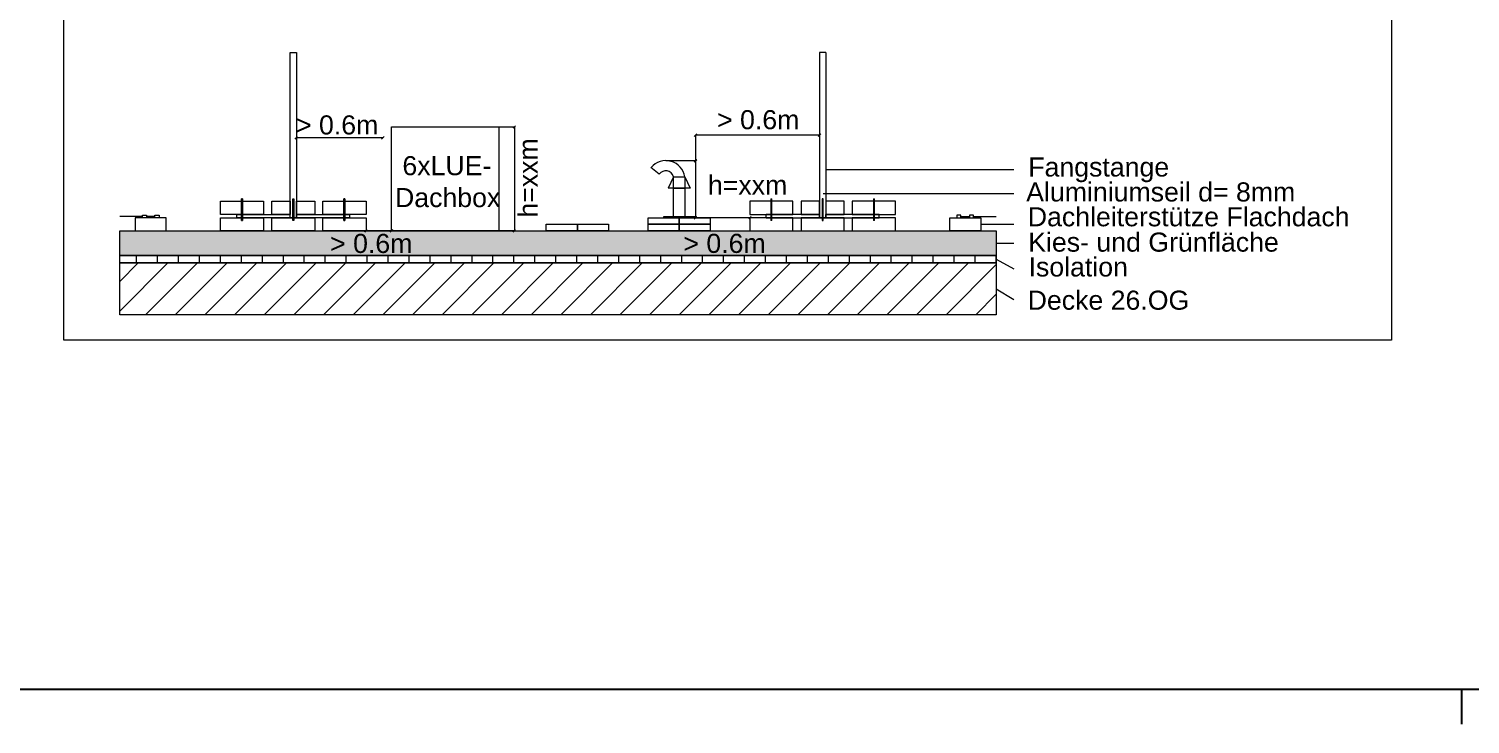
# Model space of a CAD drawing. Extents: x -1132 to 613, y -233 to 616.
# Drawn here: x 197.6 to 403.8, y -179.5 to -80 of the extents above; entities that cross this region are included whole.
import ezdxf
from ezdxf.lldxf.tags import DXFTag

# ---------------------------------------------------------------- set-up
doc = ezdxf.new("R2010")
doc.units = 0
doc.layers.get('0').update_dxf_attribs({"lineweight": 13})
for name, color, linetype, lineweight, true_color in [('Boden 8.OG', 7, 'Continuous', 13, 0xc0c0c0), ('Bodenplatten', 9, 'Continuous', 13, 0x808080), ('EL01_WAN_Blitzschutz_kuenstliche_Leiter', 1, 'Continuous', 13, 0xff0000), ('EL01_WAN_Fangleitungen bestehend Kün', 1, 'Continuous', 13, 0xff0000), ('EL01_WAN_Geometrie', 3, 'Continuous', 13, 0x00ff00), ('EL01_WAN_Text-A0GYANLIE9', 2, 'Continuous', 13, 0xffff00), ('EL01_WAN_Venti', 1, 'Continuous', 13, 0xff0000), ('EL01_WAN_Wasserschutz', 1, 'Continuous', 13, 0xff0000), ('Erde Kies Gestein', 9, 'Continuous', 13, 0x808080), ('Isolation Boden 8.OG', 7, 'Continuous', 13, 0x00e500)]:
    doc.layers.add(name, color=color, linetype=linetype, lineweight=lineweight, true_color=true_color)
for name, color, linetype, lineweight in [('EL01_VVV_Bemassung', 7, 'Continuous', 13), ('EL01_WAN_Dachleiterstütze', 7, 'Continuous', 13), ('EL01_WAN_Text', 7, 'Continuous', 13)]:
    doc.layers.add(name, color=color, linetype=linetype, lineweight=lineweight)
doc.styles.get("Standard").update_dxf_attribs({"font": 'arial.ttf'})
tags = doc.linetypes.add('fein_strichliert', pattern=[4, 1, -2, 1]).pattern_tags.tags
tags[8:9] = [DXFTag(74, 4), DXFTag(75, 0), DXFTag(340, '0'), DXFTag(46, 0.0), DXFTag(50, 0.0), DXFTag(44, 0.0), DXFTag(45, 0.0)]
tags[6:7] = [DXFTag(74, 4), DXFTag(75, 0), DXFTag(340, '0'), DXFTag(46, 0.0), DXFTag(50, 0.0), DXFTag(44, 0.0), DXFTag(45, 0.0)]
tags[4:5] = [DXFTag(74, 4), DXFTag(75, 0), DXFTag(340, '0'), DXFTag(46, 0.0), DXFTag(50, 0.0), DXFTag(44, 0.0), DXFTag(45, 0.0)]

# ---------------------------------------------------------------- blocks, each defined once
blk = doc.blocks.new('Polygon-A0UJ2EAOXE', base_point=(210.58, -112.42))
at = {"color": 0, "linetype": 'ByBlock', "lineweight": -2, "ltscale": 0.13}
for p, q in [((210.58, -112.42), (210.58, -108.86)), ((210.58, -108.86), (336.02, -108.86)), ((336.02, -108.86), (336.02, -112.42)), ((336.02, -112.42), (210.58, -112.42))]:
    blk.add_line(p, q, dxfattribs=at)
blk = doc.blocks.new('Polygon-A0UJ2EAWXE', base_point=(318.44, -104.65))
at = {"color": 0, "linetype": 'ByBlock', "lineweight": -2, "ltscale": 0.13}
for p, q in [((318.44, -104.28), (318.58, -104.28)), ((318.44, -104.28), (318.44, -104.65)), ((318.44, -104.65), (318.58, -104.65)), ((318.58, -104.65), (318.58, -104.28))]:
    blk.add_line(p, q, dxfattribs=at)
blk = doc.blocks.new('Polygon-A0UJ2EB8XE', base_point=(289.81, -102.79))
at = {"color": 0, "linetype": 'ByBlock', "lineweight": -2, "ltscale": 0.13}
for p, q in [((289.81, -102.79), (289.81, -101.13)), ((289.81, -101.13), (291.47, -101.13)), ((291.47, -102.79), (289.81, -102.79)), ((291.47, -101.13), (291.47, -102.79))]:
    blk.add_line(p, q, dxfattribs=at)
blk = doc.blocks.new('Polygon-A0UJ2EBEXE', base_point=(303.78, -107.41))
at = {"color": 0, "linetype": 'ByBlock', "lineweight": -2, "ltscale": 0.13}
for p, q in [((303.92, -104.65), (303.78, -104.65)), ((303.78, -104.65), (303.78, -107.41)), ((303.92, -107.41), (303.92, -104.65)), ((303.92, -107.41), (303.78, -107.41))]:
    blk.add_line(p, q, dxfattribs=at)
blk = doc.blocks.new('Polygon-A0UJ2EC0XE', base_point=(235.87, -106.52))
at = {"color": 0, "linetype": 'ByBlock', "lineweight": -2, "ltscale": 0.13}
for p, q in [((235.87, -104.65), (238.5, -104.65)), ((235.87, -106.52), (235.87, -104.65)), ((238.5, -104.65), (238.5, -106.52)), ((238.5, -106.52), (235.87, -106.52))]:
    blk.add_line(p, q, dxfattribs=at)
blk = doc.blocks.new('Polygon-A0UJ2ECEXE', base_point=(286.19, -107.93))
at = {"color": 0, "linetype": 'ByBlock', "lineweight": -2, "ltscale": 0.13}
for p, q in [((286.19, -107.93), (286.19, -106.99)), ((286.19, -106.99), (290.64, -106.99)), ((290.64, -106.99), (290.64, -107.93)), ((290.64, -107.93), (286.19, -107.93))]:
    blk.add_line(p, q, dxfattribs=at)
blk = doc.blocks.new('Polygon-A0UJ2ECGXE', base_point=(288.42, -106.99))
at = {"color": 0, "linetype": 'ByBlock', "lineweight": -2, "ltscale": 0.13}
for p, q in [((288.42, -106.89), (288.42, -106.99)), ((292.87, -106.89), (288.42, -106.89)), ((288.42, -106.99), (292.87, -106.99)), ((292.87, -106.99), (292.87, -106.89))]:
    blk.add_line(p, q, dxfattribs=at)
blk = doc.blocks.new('Polygon-A0UJ2ECKXE', base_point=(318.44, -107.41))
at = {"color": 0, "linetype": 'ByBlock', "lineweight": -2, "ltscale": 0.13}
for p, q in [((318.58, -104.65), (318.44, -104.65)), ((318.44, -104.65), (318.44, -107.41)), ((318.58, -107.41), (318.58, -104.65)), ((318.58, -107.41), (318.44, -107.41))]:
    blk.add_line(p, q, dxfattribs=at)
blk = doc.blocks.new('Polygon-A0UJ2ECMXE', base_point=(212.8, -108.86))
at = {"color": 0, "linetype": 'ByBlock', "lineweight": -2, "ltscale": 0.13}
for p, q in [((217.25, -106.99), (212.8, -106.99)), ((212.8, -106.99), (212.8, -108.86)), ((217.25, -108.86), (217.25, -106.99)), ((212.8, -108.86), (217.25, -108.86))]:
    blk.add_line(p, q, dxfattribs=at)
blk = doc.blocks.new('Polygon-A0UJ2ECSXE', base_point=(303.78, -104.65))
at = {"color": 0, "linetype": 'ByBlock', "lineweight": -2, "ltscale": 0.13}
for p, q in [((303.78, -104.28), (303.92, -104.28)), ((303.78, -104.28), (303.78, -104.65)), ((303.78, -104.65), (303.92, -104.65)), ((303.92, -104.65), (303.92, -104.28))]:
    blk.add_line(p, q, dxfattribs=at)
blk = doc.blocks.new('Polygon-A0UJ2ECWXE', base_point=(228.01, -107.41))
at = {"color": 0, "linetype": 'ByBlock', "lineweight": -2, "ltscale": 0.13}
for p, q in [((228.01, -107.41), (228.01, -104.65)), ((228.01, -104.65), (228.16, -104.65)), ((228.16, -104.65), (228.16, -107.41)), ((228.01, -107.41), (228.16, -107.41))]:
    blk.add_line(p, q, dxfattribs=at)
blk = doc.blocks.new('Polygon-A0UJ2ECYXE', base_point=(303.09, -106.99))
at = {"color": 0, "linetype": 'ByBlock', "lineweight": -2, "ltscale": 0.13}
for p, q in [((310.72, -106.52), (303.09, -106.52)), ((303.09, -106.99), (303.09, -106.52)), ((303.09, -106.99), (310.72, -106.99)), ((310.72, -106.99), (310.72, -106.52))]:
    blk.add_line(p, q, dxfattribs=at)
blk = doc.blocks.new('Polygon-A0UJ2ED0XE', base_point=(239.66, -108.86))
at = {"color": 0, "linetype": 'ByBlock', "lineweight": -2, "ltscale": 0.13}
for p, q in [((239.66, -108.86), (239.66, -106.99)), ((239.66, -106.99), (245.83, -106.99)), ((245.83, -106.99), (245.83, -108.86)), ((245.83, -108.86), (239.66, -108.86))]:
    blk.add_line(p, q, dxfattribs=at)
blk = doc.blocks.new('Polygon-A0UJ2EDAXE', base_point=(308.09, -108.86))
at = {"color": 0, "linetype": 'ByBlock', "lineweight": -2, "ltscale": 0.13}
for p, q in [((314.27, -106.99), (308.09, -106.99)), ((308.09, -106.99), (308.09, -108.86)), ((314.27, -108.86), (314.27, -106.99)), ((308.09, -108.86), (314.27, -108.86))]:
    blk.add_line(p, q, dxfattribs=at)
blk = doc.blocks.new('Polygon-A0UJ2EDCXE', base_point=(235.87, -106.99))
at = {"color": 0, "linetype": 'ByBlock', "lineweight": -2, "ltscale": 0.13}
for p, q in [((235.87, -106.52), (243.5, -106.52)), ((235.87, -106.99), (235.87, -106.52)), ((243.5, -106.99), (235.87, -106.99)), ((243.5, -106.99), (243.5, -106.52))]:
    blk.add_line(p, q, dxfattribs=at)
blk = doc.blocks.new('Polygon-A0UJ2EDYXE', base_point=(234.96, -106.99))
at = {"color": 0, "linetype": 'ByBlock', "lineweight": -2, "ltscale": 0.13}
for p, q in [((234.96, -106.99), (234.96, -83.37)), ((234.96, -83.37), (235.87, -83.37)), ((235.87, -83.37), (235.87, -106.99)), ((235.87, -106.99), (234.96, -106.99))]:
    blk.add_line(p, q, dxfattribs=at)
blk = doc.blocks.new('Polygon-A0UJ2EE0XE', base_point=(289.81, -106.89))
at = {"color": 0, "linetype": 'ByBlock', "lineweight": -2, "ltscale": 0.13}
for p, q in [((289.81, -102.79), (291.47, -102.79)), ((289.81, -106.89), (289.81, -102.79)), ((291.47, -102.79), (291.47, -106.89)), ((291.47, -106.89), (289.81, -106.89))]:
    blk.add_line(p, q, dxfattribs=at)
blk = doc.blocks.new('Polygon-A0UJ2EEAXE', base_point=(311.64, -106.52))
at = {"color": 0, "linetype": 'ByBlock', "lineweight": -2, "ltscale": 0.13}
for p, q in [((314.27, -104.65), (311.64, -104.65)), ((311.64, -104.65), (311.64, -106.52)), ((314.27, -106.52), (314.27, -104.65)), ((311.64, -106.52), (314.27, -106.52))]:
    blk.add_line(p, q, dxfattribs=at)
blk = doc.blocks.new('Polygon-A0UJ2EEGXE', base_point=(242.67, -104.65))
at = {"color": 0, "linetype": 'ByBlock', "lineweight": -2, "ltscale": 0.13}
for p, q in [((242.67, -104.65), (242.67, -104.28)), ((242.82, -104.28), (242.67, -104.28)), ((242.82, -104.65), (242.67, -104.65)), ((242.82, -104.28), (242.82, -104.65))]:
    blk.add_line(p, q, dxfattribs=at)
blk = doc.blocks.new('Polygon-A0UJ2EEOXE', base_point=(202.58, -124.51))
at = {"color": 0, "linetype": 'ByBlock', "lineweight": -2, "ltscale": 0.13}
for p, q in [((202.58, -124.51), (202.58, 108.03)), ((202.58, 108.03), (392.58, 108.03)), ((392.58, 108.03), (392.58, -124.51)), ((392.58, -124.51), (202.58, -124.51))]:
    blk.add_line(p, q, dxfattribs=at)
blk = doc.blocks.new('Polygon-A0UJ2EESXE', base_point=(232.33, -108.86))
at = {"color": 0, "linetype": 'ByBlock', "lineweight": -2, "ltscale": 0.13}
for p, q in [((232.33, -108.86), (232.33, -106.99)), ((232.33, -106.99), (238.5, -106.99)), ((238.5, -106.99), (238.5, -108.86)), ((238.5, -108.86), (232.33, -108.86))]:
    blk.add_line(p, q, dxfattribs=at)
blk = doc.blocks.new('Polygon-A0UJ2EF4XE', base_point=(235.34, -107.41))
at = {"color": 0, "linetype": 'ByBlock', "lineweight": -2, "ltscale": 0.13}
for p, q in [((235.34, -107.41), (235.34, -104.28)), ((235.34, -104.28), (235.49, -104.28)), ((235.49, -104.28), (235.49, -107.41)), ((235.49, -107.41), (235.34, -107.41))]:
    blk.add_line(p, q, dxfattribs=at)
blk = doc.blocks.new('Schraffur-A0UJ2EFAXE', base_point=(213, -113.45))
at = {"color": 0, "lineweight": -2}
for p, q in [((213, -113.45), (213, -112.42)), ((216, -113.45), (216, -112.42)), ((219, -113.45), (219, -112.42)), ((222, -113.45), (222, -112.42)), ((225, -113.45), (225, -112.42)), ((228, -113.45), (228, -112.42)), ((231, -113.45), (231, -112.42)), ((234, -113.45), (234, -112.42)), ((237, -113.45), (237, -112.42)), ((240, -113.45), (240, -112.42)), ((243, -113.45), (243, -112.42)), ((246, -113.45), (246, -112.42)), ((249, -113.45), (249, -112.42)), ((252, -113.45), (252, -112.42)), ((255, -113.45), (255, -112.42)), ((258, -113.45), (258, -112.42)), ((261, -113.45), (261, -112.42)), ((264, -113.45), (264, -112.42)), ((267, -113.45), (267, -112.42)), ((270, -113.45), (270, -112.42)), ((273, -113.45), (273, -112.42)), ((276, -113.45), (276, -112.42)), ((279, -113.45), (279, -112.42)), ((282, -113.45), (282, -112.42)), ((285, -113.45), (285, -112.42)), ((288, -113.45), (288, -112.42)), ((291, -113.45), (291, -112.42)), ((294, -113.45), (294, -112.42)), ((297, -113.45), (297, -112.42)), ((300, -113.45), (300, -112.42)), ((303, -113.45), (303, -112.42)), ((306, -113.45), (306, -112.42)), ((309, -113.45), (309, -112.42)), ((312, -113.45), (312, -112.42)), ((315, -113.45), (315, -112.42)), ((318, -113.45), (318, -112.42)), ((321, -113.45), (321, -112.42)), ((324, -113.45), (324, -112.42)), ((327, -113.45), (327, -112.42)), ((330, -113.45), (330, -112.42)), ((333, -113.45), (333, -112.42)), ((336, -113.45), (336, -112.42))]:
    blk.add_line(p, q, dxfattribs=at)
blk = doc.blocks.new('Polygon-A0UJ2EFOXE', base_point=(290.64, -108.86))
at = {"color": 0, "linetype": 'ByBlock', "lineweight": -2, "ltscale": 0.13}
for p, q in [((290.64, -108.86), (290.64, -107.93)), ((290.64, -107.93), (295.09, -107.93)), ((295.09, -108.86), (290.64, -108.86)), ((295.09, -107.93), (295.09, -108.86))]:
    blk.add_line(p, q, dxfattribs=at)
blk = doc.blocks.new('Polygon-A0UJ2EFSXE', base_point=(276.07, -108.86))
at = {"color": 0, "linetype": 'ByBlock', "lineweight": -2, "ltscale": 0.13}
for p, q in [((276.07, -108.86), (276.07, -107.93)), ((276.07, -107.93), (280.52, -107.93)), ((280.52, -108.86), (276.07, -108.86)), ((280.52, -107.93), (280.52, -108.86))]:
    blk.add_line(p, q, dxfattribs=at)
blk = doc.blocks.new('Polygon-A0UJ2EFUXE', base_point=(311.64, -106.99))
at = {"color": 0, "linetype": 'ByBlock', "lineweight": -2, "ltscale": 0.13}
for p, q in [((319.27, -106.52), (311.64, -106.52)), ((311.64, -106.99), (311.64, -106.52)), ((311.64, -106.99), (319.27, -106.99)), ((319.27, -106.99), (319.27, -106.52))]:
    blk.add_line(p, q, dxfattribs=at)
blk = doc.blocks.new('Polygon-A0UJ2EG4XE', base_point=(225, -108.86))
at = {"color": 0, "linetype": 'ByBlock', "lineweight": -2, "ltscale": 0.13}
for p, q in [((225, -108.86), (225, -106.99)), ((225, -106.99), (231.17, -106.99)), ((231.17, -106.99), (231.17, -108.86)), ((231.17, -108.86), (225, -108.86))]:
    blk.add_line(p, q, dxfattribs=at)
blk = doc.blocks.new('Polygon-A0UJ2EG6XE', base_point=(249.49, -108.86))
at = {"color": 0, "linetype": 'ByBlock', "lineweight": -2, "ltscale": 0.13}
for p, q in [((249.49, -108.86), (249.49, -94)), ((249.49, -94), (264.86, -94)), ((264.86, -94), (264.86, -108.86)), ((264.86, -108.86), (249.49, -108.86))]:
    blk.add_line(p, q, dxfattribs=at)
blk = doc.blocks.new('Polygon-A0UJ2EG8XE', base_point=(225, -106.52))
at = {"color": 0, "linetype": 'ByBlock', "lineweight": -2, "ltscale": 0.13}
for p, q in [((225, -106.52), (225, -104.65)), ((225, -104.65), (231.17, -104.65)), ((231.17, -104.65), (231.17, -106.52)), ((231.17, -106.52), (225, -106.52))]:
    blk.add_line(p, q, dxfattribs=at)
blk = doc.blocks.new('Polygon-A0UJ2EGAXE', base_point=(271.62, -108.86))
at = {"color": 0, "linetype": 'ByBlock', "lineweight": -2, "ltscale": 0.13}
for p, q in [((271.62, -108.86), (271.62, -107.93)), ((271.62, -107.93), (276.07, -107.93)), ((276.07, -108.86), (271.62, -108.86)), ((276.07, -107.93), (276.07, -108.86))]:
    blk.add_line(p, q, dxfattribs=at)
blk = doc.blocks.new('Polygon-A0UJ2EGCXE', base_point=(315.42, -108.86))
at = {"color": 0, "linetype": 'ByBlock', "lineweight": -2, "ltscale": 0.13}
for p, q in [((321.6, -106.99), (315.42, -106.99)), ((315.42, -106.99), (315.42, -108.86)), ((321.6, -108.86), (321.6, -106.99)), ((315.42, -108.86), (321.6, -108.86))]:
    blk.add_line(p, q, dxfattribs=at)
blk = doc.blocks.new('Polygon-A0UJ2EGGXE', base_point=(310.72, -106.99))
at = {"color": 0, "linetype": 'ByBlock', "lineweight": -2, "ltscale": 0.13}
for p, q in [((311.64, -83.37), (310.72, -83.37)), ((310.72, -83.37), (310.72, -106.99)), ((311.64, -83.37), (311.64, -106.99)), ((310.72, -106.99), (311.64, -106.99))]:
    blk.add_line(p, q, dxfattribs=at)
blk = doc.blocks.new('Polygon-A0UJ2EGKXE', base_point=(329.35, -108.86))
at = {"color": 0, "linetype": 'ByBlock', "lineweight": -2, "ltscale": 0.13}
for p, q in [((329.35, -108.86), (329.35, -106.99)), ((329.35, -106.99), (333.79, -106.99)), ((333.79, -106.99), (333.79, -108.86)), ((333.79, -108.86), (329.35, -108.86))]:
    blk.add_line(p, q, dxfattribs=at)
blk = doc.blocks.new('Polygon-A0UJ2EGSXE', base_point=(332.17, -106.99))
at = {"color": 0, "linetype": 'ByBlock', "lineweight": -2, "ltscale": 0.13}
for p, q in [((332.76, -106.63), (332.17, -106.63)), ((332.17, -106.63), (332.17, -106.99)), ((332.17, -106.99), (332.76, -106.99)), ((332.76, -106.99), (332.76, -106.63))]:
    blk.add_line(p, q, dxfattribs=at)
blk = doc.blocks.new('Polygon-A0UJ2EGWXE', base_point=(213.83, -106.99))
at = {"color": 0, "linetype": 'ByBlock', "lineweight": -2, "ltscale": 0.13}
for p, q in [((213.83, -106.63), (214.43, -106.63)), ((213.83, -106.99), (213.83, -106.63)), ((214.43, -106.99), (213.83, -106.99)), ((214.43, -106.63), (214.43, -106.99))]:
    blk.add_line(p, q, dxfattribs=at)
blk = doc.blocks.new('Schraffur-A0UJ2EHGXE', base_point=(210.58, -112.42))
at = {"color": 0, "linetype": 'ByBlock', "lineweight": -2, "ltscale": 0.13}
blk.add_solid([(336.02, -112.42), (210.58, -112.42), (336.02, -108.86), (210.58, -108.86)], dxfattribs=at)
blk = doc.blocks.new('Polygon-A0UJ2EHIXE', base_point=(215.62, -106.99))
at = {"color": 0, "linetype": 'ByBlock', "lineweight": -2, "ltscale": 0.13}
for p, q in [((215.62, -106.63), (216.22, -106.63)), ((215.62, -106.99), (215.62, -106.63)), ((216.22, -106.99), (215.62, -106.99)), ((216.22, -106.63), (216.22, -106.99))]:
    blk.add_line(p, q, dxfattribs=at)
blk = doc.blocks.new('Polygon-A0UJ2EHOXE', base_point=(300.76, -106.52))
at = {"color": 0, "linetype": 'ByBlock', "lineweight": -2, "ltscale": 0.13}
for p, q in [((306.93, -104.65), (300.76, -104.65)), ((300.76, -104.65), (300.76, -106.52)), ((306.93, -106.52), (306.93, -104.65)), ((300.76, -106.52), (306.93, -106.52))]:
    blk.add_line(p, q, dxfattribs=at)
blk = doc.blocks.new('Polygon-A0UJ2EHSXE', base_point=(330.38, -106.99))
at = {"color": 0, "linetype": 'ByBlock', "lineweight": -2, "ltscale": 0.13}
for p, q in [((330.97, -106.63), (330.38, -106.63)), ((330.38, -106.63), (330.38, -106.99)), ((330.38, -106.99), (330.97, -106.99)), ((330.97, -106.99), (330.97, -106.63))]:
    blk.add_line(p, q, dxfattribs=at)
blk = doc.blocks.new('Polygon-A0UJ2EI6XE', base_point=(315.42, -106.52))
at = {"color": 0, "linetype": 'ByBlock', "lineweight": -2, "ltscale": 0.13}
for p, q in [((321.6, -104.65), (315.42, -104.65)), ((315.42, -104.65), (315.42, -106.52)), ((321.6, -106.52), (321.6, -104.65)), ((315.42, -106.52), (321.6, -106.52))]:
    blk.add_line(p, q, dxfattribs=at)
blk = doc.blocks.new('Polygon-A0UJ2EI8XE', base_point=(311.11, -107.41))
at = {"color": 0, "linetype": 'ByBlock', "lineweight": -2, "ltscale": 0.13}
for p, q in [((311.25, -104.28), (311.11, -104.28)), ((311.11, -104.28), (311.11, -107.41)), ((311.25, -107.41), (311.25, -104.28)), ((311.11, -107.41), (311.25, -107.41))]:
    blk.add_line(p, q, dxfattribs=at)
blk = doc.blocks.new('Polygon-A0UJ2EIAXE', base_point=(228.01, -104.65))
at = {"color": 0, "linetype": 'ByBlock', "lineweight": -2, "ltscale": 0.13}
for p, q in [((228.01, -104.65), (228.01, -104.28)), ((228.16, -104.28), (228.01, -104.28)), ((228.16, -104.65), (228.01, -104.65)), ((228.16, -104.28), (228.16, -104.65))]:
    blk.add_line(p, q, dxfattribs=at)
blk = doc.blocks.new('Polygon-A0UJ2EICXE', base_point=(290.64, -107.93))
at = {"color": 0, "linetype": 'ByBlock', "lineweight": -2, "ltscale": 0.13}
for p, q in [((290.64, -107.93), (290.64, -106.99)), ((290.64, -106.99), (295.09, -106.99)), ((295.09, -106.99), (295.09, -107.93)), ((295.09, -107.93), (290.64, -107.93))]:
    blk.add_line(p, q, dxfattribs=at)
blk = doc.blocks.new('Schraffur-A0UJ2EISXE', base_point=(210.58, -120.88))
at = {"color": 0, "lineweight": -2}
for p, q in [((210.58, -120.35), (217.48, -113.45)), ((210.58, -116.11), (213.23, -113.45)), ((214.29, -120.88), (221.72, -113.45)), ((218.54, -120.88), (225.96, -113.45)), ((222.78, -120.88), (230.2, -113.45)), ((227.02, -120.88), (234.45, -113.45)), ((231.26, -120.88), (238.69, -113.45)), ((235.51, -120.88), (242.93, -113.45)), ((239.75, -120.88), (247.17, -113.45)), ((243.99, -120.88), (251.42, -113.45)), ((248.23, -120.88), (255.66, -113.45)), ((252.48, -120.88), (259.9, -113.45)), ((256.72, -120.88), (264.14, -113.45)), ((260.96, -120.88), (268.39, -113.45)), ((265.2, -120.88), (272.63, -113.45)), ((269.45, -120.88), (276.87, -113.45)), ((273.69, -120.88), (281.12, -113.45)), ((277.93, -120.88), (285.36, -113.45)), ((282.17, -120.88), (289.6, -113.45)), ((286.42, -120.88), (293.84, -113.45)), ((290.66, -120.88), (298.09, -113.45)), ((294.9, -120.88), (302.33, -113.45)), ((299.15, -120.88), (306.57, -113.45)), ((303.39, -120.88), (310.81, -113.45)), ((307.63, -120.88), (315.06, -113.45)), ((311.87, -120.88), (319.3, -113.45)), ((316.12, -120.88), (323.54, -113.45)), ((320.36, -120.88), (327.78, -113.45)), ((324.6, -120.88), (332.03, -113.45)), ((328.84, -120.88), (336.02, -113.7)), ((333.09, -120.88), (336.02, -117.94))]:
    blk.add_line(p, q, dxfattribs=at)
blk = doc.blocks.new('Polygon-A0UJ2EIYXE', base_point=(232.33, -106.52))
at = {"color": 0, "linetype": 'ByBlock', "lineweight": -2, "ltscale": 0.13}
for p, q in [((232.33, -104.65), (234.96, -104.65)), ((232.33, -106.52), (232.33, -104.65)), ((234.96, -104.65), (234.96, -106.52)), ((234.96, -106.52), (232.33, -106.52))]:
    blk.add_line(p, q, dxfattribs=at)
blk = doc.blocks.new('Polygon-A0UJ2EJ0XE', base_point=(210.58, -113.45))
at = {"color": 0, "linetype": 'ByBlock', "lineweight": -2, "ltscale": 0.13}
for p, q in [((210.58, -113.45), (210.58, -112.42)), ((210.58, -112.42), (336.02, -112.42)), ((336.02, -112.42), (336.02, -113.45)), ((336.02, -113.45), (210.58, -113.45))]:
    blk.add_line(p, q, dxfattribs=at)
blk = doc.blocks.new('Polygon-A0UJ2EJ2XE', base_point=(227.33, -106.99))
at = {"color": 0, "linetype": 'ByBlock', "lineweight": -2, "ltscale": 0.13}
for p, q in [((227.33, -106.52), (234.96, -106.52)), ((227.33, -106.99), (227.33, -106.52)), ((234.96, -106.99), (227.33, -106.99)), ((234.96, -106.99), (234.96, -106.52))]:
    blk.add_line(p, q, dxfattribs=at)
blk = doc.blocks.new('Polygon-A0UJ2EJ8XE', base_point=(239.66, -106.52))
at = {"color": 0, "linetype": 'ByBlock', "lineweight": -2, "ltscale": 0.13}
for p, q in [((239.66, -106.52), (239.66, -104.65)), ((239.66, -104.65), (245.83, -104.65)), ((245.83, -104.65), (245.83, -106.52)), ((245.83, -106.52), (239.66, -106.52))]:
    blk.add_line(p, q, dxfattribs=at)
blk = doc.blocks.new('Polygon-A0UJ2EJCXE', base_point=(308.09, -106.52))
at = {"color": 0, "linetype": 'ByBlock', "lineweight": -2, "ltscale": 0.13}
for p, q in [((310.72, -104.65), (308.09, -104.65)), ((308.09, -104.65), (308.09, -106.52)), ((310.72, -106.52), (310.72, -104.65)), ((308.09, -106.52), (310.72, -106.52))]:
    blk.add_line(p, q, dxfattribs=at)
blk = doc.blocks.new('Polygon-A0UJ2EJKXE', base_point=(300.76, -108.86))
at = {"color": 0, "linetype": 'ByBlock', "lineweight": -2, "ltscale": 0.13}
for p, q in [((306.93, -106.99), (300.76, -106.99)), ((300.76, -106.99), (300.76, -108.86)), ((306.93, -108.86), (306.93, -106.99)), ((300.76, -108.86), (306.93, -108.86))]:
    blk.add_line(p, q, dxfattribs=at)
blk = doc.blocks.new('Polygon-A0UJ2EJQXE', base_point=(286.19, -108.86))
at = {"color": 0, "linetype": 'ByBlock', "lineweight": -2, "ltscale": 0.13}
for p, q in [((286.19, -108.86), (286.19, -107.93)), ((286.19, -107.93), (290.64, -107.93)), ((290.64, -108.86), (286.19, -108.86)), ((290.64, -107.93), (290.64, -108.86))]:
    blk.add_line(p, q, dxfattribs=at)
blk = doc.blocks.new('Polygon-A0UJ2EK0XE', base_point=(210.58, -120.88))
at = {"color": 0, "linetype": 'ByBlock', "lineweight": -2, "ltscale": 0.13}
for p, q in [((210.58, -120.88), (210.58, -113.45)), ((210.58, -113.45), (336.02, -113.45)), ((336.02, -113.45), (336.02, -120.88)), ((336.02, -120.88), (210.58, -120.88))]:
    blk.add_line(p, q, dxfattribs=at)
blk = doc.blocks.new('Polygon-A0UJ2EK2XE', base_point=(242.67, -107.41))
at = {"color": 0, "linetype": 'ByBlock', "lineweight": -2, "ltscale": 0.13}
for p, q in [((242.67, -107.41), (242.67, -104.65)), ((242.67, -104.65), (242.82, -104.65)), ((242.82, -104.65), (242.82, -107.41)), ((242.67, -107.41), (242.82, -107.41))]:
    blk.add_line(p, q, dxfattribs=at)

msp = doc.modelspace()

# ---------------------------------------------------------------- linework, layer by layer
at = {"color": 0, "linetype": 'ByBlock', "lineweight": -2, "ltscale": 0.13}
for p, q in [((-1132.42, -174.47), (607.58, -174.47)), ((402.58, -174.47), (402.58, -179.47))]:
    msp.add_line(p, q, dxfattribs=at)
at = {"layer": 'EL01_VVV_Bemassung', "ltscale": 0.13}
for p, q in [((264.86, -94), (267.07, -94)), ((266.89, -94.18), (267.24, -93.83)), ((267.07, -94), (267.07, -108.86)), ((235.7, -95.75), (236.05, -95.39)), ((248.23, -95.57), (235.87, -95.57)), ((248.05, -95.75), (248.41, -95.39)), ((292.8, -95.35), (293.15, -95)), ((310.72, -95.18), (292.98, -95.18)), ((292.98, -95.18), (292.98, -98.83)), ((310.54, -95.35), (310.9, -95)), ((288.73, -98.83), (292.98, -98.83)), ((292.8, -99.01), (293.15, -98.66)), ((292.98, -98.83), (292.98, -106.99)), ((292.8, -107.16), (293.15, -106.81)), ((292.98, -106.99), (292.87, -106.99)), ((300.76, -106.99), (292.98, -106.99)), ((300.59, -107.16), (300.94, -106.81)), ((245.66, -109.04), (246.01, -108.69)), ((249.49, -108.86), (245.83, -108.86)), ((249.31, -109.04), (249.67, -108.69)), ((267.07, -108.86), (264.86, -108.86)), ((266.89, -109.04), (267.24, -108.69))]:
    msp.add_line(p, q, dxfattribs=at)
at = {"layer": 'EL01_WAN_Fangleitungen bestehend Kün', "ltscale": 0.13}
for p, q in [((213.83, -106.81), (210.58, -106.81)), ((215.62, -106.81), (214.43, -106.81)), ((330.97, -106.81), (332.17, -106.81)), ((332.76, -106.81), (336.02, -106.81))]:
    msp.add_line(p, q, dxfattribs=at)
at = {"layer": 'EL01_WAN_Text-A0GYANLIE9', "ltscale": 0.13}
for p, q in [((311.64, -100.08), (338.52, -100.08)), ((311.25, -103.54), (338.52, -103.54)), ((333.79, -107.93), (338.52, -107.93)), ((336.02, -110.64), (338.52, -110.64)), ((336.02, -112.93), (338.54, -114.29)), ((336.02, -117.16), (338.54, -118.72))]:
    msp.add_line(p, q, dxfattribs=at)
at = {"layer": 'EL01_WAN_Wasserschutz', "ltscale": 0.13}
for p, q in [((287.8, -100.78), (286.61, -99.8)), ((289.81, -101.13), (289.08, -102.79)), ((292.21, -102.79), (289.08, -102.79)), ((291.47, -101.13), (292.21, -102.79))]:
    msp.add_line(p, q, dxfattribs=at)
for centre, radius, start, end in [((288.73, -101.62, 30.06), 2.79, 10.1792, 139.1772), ((288.73, -101.39, 30.06), 1.11, 13.5163, 146.8427)]:
    msp.add_arc(centre, radius, start, end, dxfattribs=at)

# ---------------------------------------------------------------- block references
at = {"layer": 'Boden 8.OG', "ltscale": 0.13}
for name in ['Schraffur-A0UJ2EISXE', 'Polygon-A0UJ2EK0XE']:
    msp.add_blockref(name, (210.58, -120.88), dxfattribs=at)
at = {"layer": 'Bodenplatten', "ltscale": 0.13}
for name, p in [('Polygon-A0UJ2EG8XE', (225, -106.52)), ('Polygon-A0UJ2EIYXE', (232.33, -106.52)), ('Polygon-A0UJ2EC0XE', (235.87, -106.52)), ('Polygon-A0UJ2EJ8XE', (239.66, -106.52)), ('Polygon-A0UJ2EHOXE', (300.76, -106.52)), ('Polygon-A0UJ2EJCXE', (308.09, -106.52)), ('Polygon-A0UJ2EEAXE', (311.64, -106.52)), ('Polygon-A0UJ2EI6XE', (315.42, -106.52)), ('Polygon-A0UJ2EG4XE', (225, -108.86)), ('Polygon-A0UJ2EESXE', (232.33, -108.86)), ('Polygon-A0UJ2ED0XE', (239.66, -108.86)), ('Polygon-A0UJ2ECEXE', (286.19, -107.93)), ('Polygon-A0UJ2EICXE', (290.64, -107.93)), ('Polygon-A0UJ2EJKXE', (300.76, -108.86)), ('Polygon-A0UJ2EDAXE', (308.09, -108.86)), ('Polygon-A0UJ2EGCXE', (315.42, -108.86)), ('Polygon-A0UJ2EGAXE', (271.62, -108.86)), ('Polygon-A0UJ2EFSXE', (276.07, -108.86)), ('Polygon-A0UJ2EJQXE', (286.19, -108.86)), ('Polygon-A0UJ2EFOXE', (290.64, -108.86))]:
    msp.add_blockref(name, p, dxfattribs=at)
at = {"layer": 'EL01_WAN_Blitzschutz_kuenstliche_Leiter', "ltscale": 0.13}
for name, p in [('Polygon-A0UJ2EDYXE', (234.96, -106.99)), ('Polygon-A0UJ2EGGXE', (310.72, -106.99)), ('Polygon-A0UJ2EIAXE', (228.01, -104.65)), ('Polygon-A0UJ2EEGXE', (242.67, -104.65)), ('Polygon-A0UJ2ECSXE', (303.78, -104.65)), ('Polygon-A0UJ2EAWXE', (318.44, -104.65)), ('Polygon-A0UJ2EJ2XE', (227.33, -106.99)), ('Polygon-A0UJ2EDCXE', (235.87, -106.99)), ('Polygon-A0UJ2ECYXE', (303.09, -106.99)), ('Polygon-A0UJ2EFUXE', (311.64, -106.99))]:
    msp.add_blockref(name, p, dxfattribs=at)
at = {"layer": 'EL01_WAN_Blitzschutz_kuenstliche_Leiter', "linetype": 'fein_strichliert', "ltscale": 0.13}
for name, p in [('Polygon-A0UJ2ECWXE', (228.01, -107.41)), ('Polygon-A0UJ2EF4XE', (235.34, -107.41)), ('Polygon-A0UJ2EK2XE', (242.67, -107.41)), ('Polygon-A0UJ2EBEXE', (303.78, -107.41)), ('Polygon-A0UJ2EI8XE', (311.11, -107.41)), ('Polygon-A0UJ2ECKXE', (318.44, -107.41))]:
    msp.add_blockref(name, p, dxfattribs=at)
at = {"layer": 'EL01_WAN_Dachleiterstütze', "ltscale": 0.13}
for name, p in [('Polygon-A0UJ2ECMXE', (212.8, -108.86)), ('Polygon-A0UJ2EGWXE', (213.83, -106.99)), ('Polygon-A0UJ2EHIXE', (215.62, -106.99)), ('Polygon-A0UJ2EGKXE', (329.35, -108.86)), ('Polygon-A0UJ2EHSXE', (330.38, -106.99)), ('Polygon-A0UJ2EGSXE', (332.17, -106.99))]:
    msp.add_blockref(name, p, dxfattribs=at)
at = {"layer": 'EL01_WAN_Geometrie', "ltscale": 0.13}
msp.add_blockref('Polygon-A0UJ2EEOXE', (202.58, -124.51), dxfattribs=at)
at = {"layer": 'EL01_WAN_Venti', "color": 5, "ltscale": 0.13, "true_color": 0x0000ff}
msp.add_blockref('Polygon-A0UJ2EG6XE', (249.49, -108.86), dxfattribs=at)
at = {"layer": 'EL01_WAN_Wasserschutz', "linetype": 'fein_strichliert', "ltscale": 0.13}
msp.add_blockref('Polygon-A0UJ2EB8XE', (289.81, -102.79), dxfattribs=at)
at = {"layer": 'EL01_WAN_Wasserschutz', "ltscale": 0.13}
for name, p in [('Polygon-A0UJ2EE0XE', (289.81, -106.89)), ('Polygon-A0UJ2ECGXE', (288.42, -106.99))]:
    msp.add_blockref(name, p, dxfattribs=at)
at = {"layer": 'Erde Kies Gestein', "ltscale": 0.13}
for name in ['Polygon-A0UJ2EAOXE', 'Schraffur-A0UJ2EHGXE']:
    msp.add_blockref(name, (210.58, -112.42), dxfattribs=at)
at = {"layer": 'Isolation Boden 8.OG', "ltscale": 0.13}
for name, p in [('Polygon-A0UJ2EJ0XE', (210.58, -113.45)), ('Schraffur-A0UJ2EFAXE', (213, -113.45))]:
    msp.add_blockref(name, p, dxfattribs=at)

# ---------------------------------------------------------------- texts
at = {"layer": 'EL01_VVV_Bemassung', "ltscale": 0.13, "char_height": 2.7326, "attachment_point": 3, "line_spacing_factor": 1.002}
for s, insert in [('{\\fArial;> 0.6m}', (247.59, -92.35, 30.06)), ('{\\fArial;> 0.6m}', (307.84, -91.6, 30.06)), ('{\\fArial;h=xxm}', (306.11, -100.95, 30.06)), ('{\\fArial;> 0.6m}', (252.47, -109.31, 30.06)), ('{\\fArial;> 0.6m}', (303.02, -109.3, 30.06))]:
    msp.add_mtext(s, dxfattribs=dict(at, insert=insert))
at = {"layer": 'EL01_VVV_Bemassung', "ltscale": 0.13, "insert": (267.65, -106.98, 30.06), "char_height": 2.7326, "attachment_point": 1, "rotation": 90, "line_spacing_factor": 1.002}
msp.add_mtext('{\\fArial;h=xxm}', dxfattribs=at)
at = {"layer": 'EL01_WAN_Text', "color": 5, "ltscale": 0.13, "true_color": 0x0000ff, "insert": (249.98, -98.18), "char_height": 2.7326, "attachment_point": 1, "line_spacing_factor": 1.002}
msp.add_mtext('{\\fArial; 6xLUE-\\PDachbox}', dxfattribs=at)
at = {"layer": 'EL01_WAN_Text', "ltscale": 0.13, "char_height": 2.7326, "attachment_point": 1, "line_spacing_factor": 1.002}
for s, insert in [('{\\fArial;Fangstange}', (340.6, -98.37)), ('{\\fArial;Aluminiumseil d= 8mm}', (340.3, -101.94)), ('{\\fArial;Dachleiterstütze Flachdach}', (340.53, -105.49)), ('{\\fArial;Kies- und Grünfläche}', (340.59, -109.12)), ('{\\fArial;Isolation}', (340.64, -112.67)), ('{\\fArial;Decke 26.OG}', (340.51, -117.43))]:
    msp.add_mtext(s, dxfattribs=dict(at, insert=insert))

doc.saveas('drawing.dxf')
